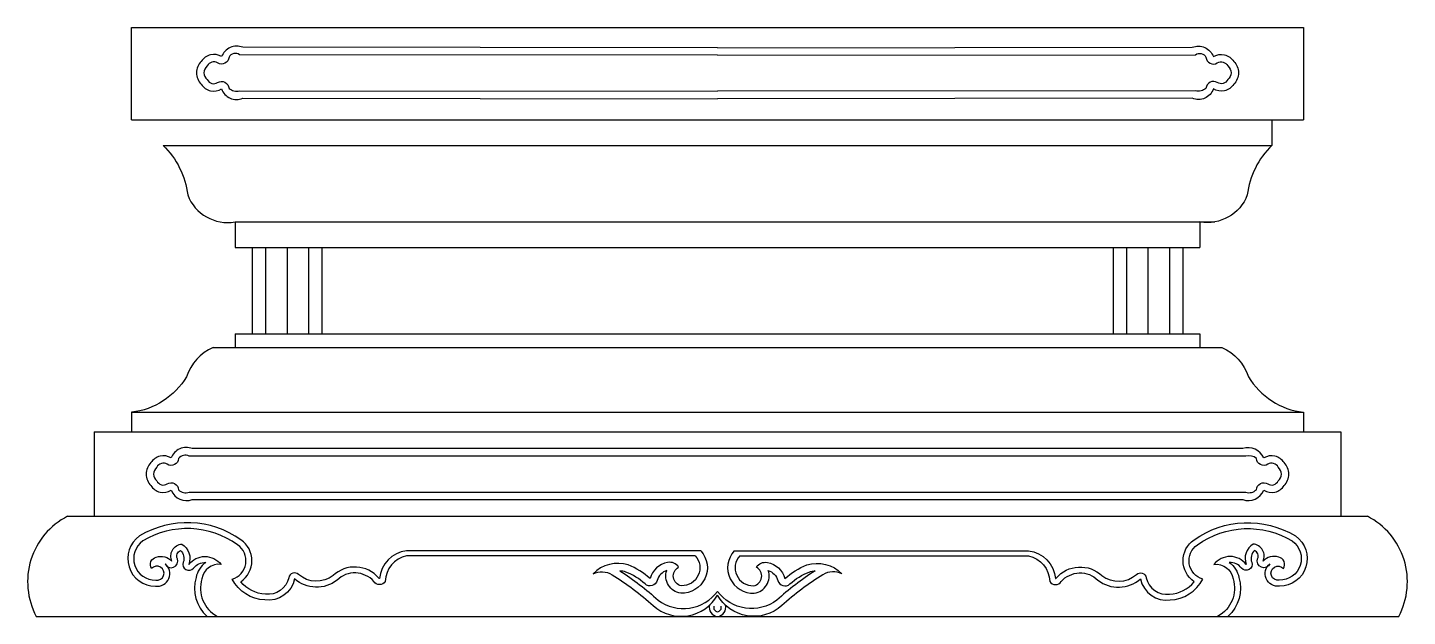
# Model space of a CAD drawing. Extents: x 1449 to 2378, y 292 to 687.
import ezdxf

# ---------------------------------------------------------------- set-up
doc = ezdxf.new("R2010")
doc.units = 0
doc.header["$LTSCALE"] = 100
doc.header["$MEASUREMENT"] = 0
for name, color, linetype in [('3', 3, 'CONTINUOUS'), ('4', 4, 'CONTINUOUS'), ('7', 7, 'CONTINUOUS')]:
    doc.layers.add(name, color=color, linetype=linetype)

msp = doc.modelspace()

# ---------------------------------------------------------------- linework, layer by layer
at = {"layer": '3'}
for p, q in [((1902.29, 335.68), (1704.33, 335.68)), ((1924.73, 335.68), (2122.69, 335.68))]:
    msp.add_line(p, q, dxfattribs=at)
for points in [[(1913.51, 668.81), (1591.98, 669.13, 0.452146), (1584.92, 667.46, -0.565275), (1577.27, 663.6, 0.447445), (1570.26, 661.58, 0.207542), (1568.04, 656.99, 0.207542), (1570.26, 652.4, 0.447445), (1577.27, 650.38, -0.565275), (1584.92, 646.52, 0.256629), (1591.98, 644.85), (1913.51, 644.53)], [(1913.51, 668.81), (2235.03, 669.13, -0.452146), (2242.1, 667.46, 0.565275), (2249.74, 663.6, -0.447445), (2256.75, 661.58, -0.207542), (2258.97, 656.99, -0.207542), (2256.75, 652.4, -0.447445), (2249.74, 650.38, 0.565275), (2242.1, 646.52, -0.256629), (2235.03, 644.85), (1913.51, 644.53)], [(1704.33, 335.68, 0.354412), (1686.13, 316.92, -0.328788), (1685.65, 317.31, 0.431717), (1654.97, 318.93, -0.356091), (1631.66, 319.76, 0.572605), (1625.11, 317.58, -0.393744), (1609.35, 306.55, -0.216516), (1592.87, 314.89, 0.526033), (1592.96, 343.02, 0.299686), (1524.74, 345.61, 0.737956), (1535.41, 311.89, 0.764681), (1541.88, 326.94, 0.694939)], [(2122.69, 335.68, -0.354412), (2140.89, 316.92, 0.328788), (2141.37, 317.31, -0.431717), (2172.04, 318.93, 0.356091), (2195.35, 319.76, -0.572605), (2201.9, 317.58, 0.393744), (2217.67, 306.55, 0.216516), (2234.14, 314.89, -0.526033), (2234.06, 343.02, -0.299686), (2302.27, 345.61, -0.737956), (2291.6, 311.89, -0.764681), (2285.14, 326.94, -0.694939)], [(1541.88, 326.94), (1541.88, 326.94, 0.964102), (1550.16, 330.28, -0.421609), (1552.29, 335.88, -0.298875), (1554.13, 327.93, 0.855692), (1561.03, 324.07, -0.24549), (1569.27, 327.79, 0.198458), (1562.75, 317.67, 0.290106), (1570.13, 291.55, 0.290106)], [(1902.29, 335.68, -0.666097), (1888.74, 307.14, -0.470368), (1879.43, 322.48, -0.470368)], [(1924.73, 335.68, 0.666097), (1938.28, 307.14, 0.470368), (1947.59, 322.48, 0.470368)], [(2285.14, 326.94), (2285.14, 326.94, -0.964102), (2276.86, 330.28, 0.421609), (2274.72, 335.88, 0.298875), (2272.89, 327.93, -0.855692), (2265.99, 324.07, 0.24549), (2257.75, 327.79, -0.198458), (2264.27, 317.67, -0.290106), (2256.89, 291.55, -0.290106)], [(1879.43, 322.48, 0.247766), (1872.95, 315.66, -0.558747), (1864.76, 313.33, 0.092836), (1851.81, 321.39, 0.053767), (1847.91, 322.12, -0.040434), (1873.59, 302.48, 0.415389), (1913.51, 308.37)], [(1947.59, 322.48, -0.247766), (1954.07, 315.66, 0.558747), (1962.26, 313.33, -0.092836), (1975.21, 321.39, -0.053767), (1979.11, 322.12, 0.040434), (1953.43, 302.48, -0.415389), (1913.51, 308.37)], [(1911.02, 298.37, 0.433061), (1913.51, 294.58, 0.433061), (1916, 298.37, 0.433061)]]:
    msp.add_lwpolyline(points, format="xyb", dxfattribs=at)
msp.add_lwpolyline([(1558.06, 399.35, 0.339955), (1550.99, 397.68, -0.565275), (1543.35, 393.81, 0.447445), (1536.34, 391.79, 0.207542), (1534.12, 387.2, 0.207542), (1536.34, 382.61, 0.447445), (1543.35, 380.6, -0.565275), (1550.99, 376.73, 0.303985), (1558.06, 375.06), (2268.96, 375.06, 0.284694), (2276.02, 376.73, -0.565275), (2283.67, 380.6, 0.447445), (2290.68, 382.61, 0.207542), (2292.9, 387.2, 0.207542), (2290.68, 391.79, 0.447445), (2283.67, 393.81, -0.565275), (2276.02, 397.68, 0.236972), (2268.96, 399.35)], format="xyb", close=True, dxfattribs=at)
at = {"layer": '4'}
for p, q in [((1519.29, 687.35), (2307.72, 687.35)), ((1519.29, 625.34), (1519.29, 687.35)), ((2307.72, 687.35), (2307.72, 625.34)), ((1519.29, 625.34), (2307.72, 625.34)), ((2286.45, 625.34), (2286.45, 608.19)), ((1540.56, 608.19), (2286.45, 608.19)), ((1588.99, 556.74), (2247.99, 556.74)), ((1588.99, 556.74), (1588.99, 539.59)), ((2238.02, 556.74), (2238.02, 539.59)), ((1588.99, 539.59), (2238.02, 539.59)), ((1600.57, 539.59), (1600.57, 481.54)), ((2226.44, 539.59), (2226.44, 481.54)), ((1588.99, 481.54), (2238.02, 481.54)), ((1588.99, 481.54), (1588.99, 472.3)), ((2238.02, 481.54), (2238.02, 472.3)), ((1574.25, 472.3), (2252.76, 472.3)), ((1519.29, 428.76), (2307.72, 428.76)), ((1519.29, 428.76), (1519.29, 415.57)), ((2307.72, 428.76), (2307.72, 415.57)), ((1494.24, 415.57), (2332.78, 415.57)), ((1494.24, 415.57), (1494.24, 358.84)), ((2332.78, 415.57), (2332.78, 358.84)), ((1476.34, 358.84), (2350.68, 358.84)), ((1455.28, 291.55), (2371.73, 291.55))]:
    msp.add_line(p, q, dxfattribs=at)
for points in [[(1540.56, 608.19, -0.171453), (1557.11, 574.89, 0.360444), (1588.99, 556.74, 0.360444)], [(2286.45, 608.19, 0.171453), (2269.9, 574.89, -0.360444), (2238.02, 556.74, -0.360444)], [(1574.25, 472.3, 0.214103), (1556.31, 452.66, -0.233081), (1519.29, 428.76)], [(2252.76, 472.3, -0.214103), (2270.71, 452.66, 0.233081), (2307.72, 428.76)], [(1908.1, 299.07, 0.458463), (1913.51, 291.55, 0.458463), (1918.92, 299.07)]]:
    msp.add_lwpolyline(points, format="xyb", dxfattribs=at)
for centre, start, end in [((1498.75, 314.89), 117.01587, 208.22962), ((2328.27, 314.89), 331.77038, 62.98413)]:
    msp.add_arc(centre, 49.33, start, end, dxfattribs=at)
at = {"layer": '7'}
for p, q in [((1609.43, 539.59), (1609.43, 481.54)), ((1623.92, 539.59), (1623.92, 481.54)), ((1638.4, 539.59), (1638.4, 481.54)), ((1647.26, 539.59), (1647.26, 481.54)), ((2179.76, 539.59), (2179.76, 481.54)), ((2188.61, 539.59), (2188.61, 481.54)), ((2203.1, 539.59), (2203.1, 481.54)), ((2217.59, 539.59), (2217.59, 481.54)), ((1898.57, 332.33), (1704.33, 332.33)), ((1928.45, 332.33), (2122.69, 332.33))]:
    msp.add_line(p, q, dxfattribs=at)
for points in [[(1913.51, 673.81), (1594.12, 674.13, 0.417612), (1579.93, 667.83, 0.41551), (1566.27, 664.68, 0.189441), (1563.04, 656.99, 0.189441), (1566.27, 649.3, 0.41551), (1579.93, 646.15, 0.431302), (1594.12, 639.85), (1913.51, 639.53)], [(1913.51, 673.81), (2232.9, 674.13, -0.417612), (2247.08, 667.83, -0.41551), (2260.75, 664.68, -0.189441), (2263.97, 656.99, -0.189441), (2260.75, 649.3, -0.41551), (2247.08, 646.15, -0.431302), (2232.9, 639.85), (1913.51, 639.53)], [(1704.33, 332.33, 0.338764), (1689.99, 315.04, -0.554994), (1682.32, 315.04, 0.427874), (1657.59, 315.9, -0.359232), (1629.03, 316.75, -0.390556), (1608.99, 302.57, -0.263947), (1587.05, 316.48, 0.627925), (1590.66, 339.75, 0.299233), (1526.93, 342.26, 0.742171), (1535.66, 315.9, 1.707949), (1532.86, 323.7, -0.529181), (1535.95, 331.43, -0.281123), (1546.53, 328.6, -0.519387), (1553.24, 340.19, -0.354969), (1557.88, 326.54, -0.486686), (1579.55, 326.54, 0.39886), (1566.65, 316.75, 0.360663), (1577.08, 291.55)], [(2122.69, 332.33, -0.338764), (2137.03, 315.04, 0.554994), (2144.7, 315.04, -0.427874), (2169.43, 315.9, 0.359232), (2197.99, 316.75, 0.390556), (2218.03, 302.57, 0.263947), (2239.96, 316.48, -0.627925), (2236.36, 339.75, -0.299233), (2300.09, 342.26, -0.742171), (2291.36, 315.9, -1.707949), (2294.16, 323.7, 0.529181), (2291.06, 331.43, 0.281123), (2280.49, 328.6, 0.519387), (2273.78, 340.19, 0.354969), (2269.14, 326.54, 0.486686), (2247.47, 326.54, -0.39886), (2260.37, 316.75, -0.360663), (2249.94, 291.55)], [(1898.57, 332.33, -0.658414), (1889.23, 312.13, -0.714509), (1887.37, 324.56, 0.313662), (1879.95, 327.76, 0.286697), (1868.13, 317.02, 0.093885), (1853.44, 326.12, 0.279603), (1829.79, 320.21, -0.251866), (1842.55, 319.59, -0.044472), (1870.25, 298.76, 0.478888), (1913.51, 305.91)], [(1928.45, 332.33, 0.658414), (1937.78, 312.13, 0.714509), (1939.65, 324.56, -0.313662), (1947.07, 327.76, -0.286697), (1958.88, 317.02, -0.093885), (1973.57, 326.12, -0.279603), (1997.23, 320.21, 0.251866), (1984.47, 319.59, 0.044472), (1956.77, 298.76, -0.478888), (1913.51, 305.91)]]:
    msp.add_lwpolyline(points, format="xyb", dxfattribs=at)
msp.add_lwpolyline([(1560.2, 404.35, 0.427283), (1546.01, 398.05, 0.41551), (1532.35, 394.9, 0.189441), (1529.12, 387.2, 0.189441), (1532.35, 379.51, 0.41551), (1546.01, 376.36, 0.411736), (1560.2, 370.06), (2266.82, 370.06, 0.403415), (2281.01, 376.36, 0.41551), (2294.67, 379.51, 0.189441), (2297.9, 387.2, 0.189441), (2294.67, 394.9, 0.41551), (2281.01, 398.05, 0.382887), (2266.82, 404.35)], format="xyb", close=True, dxfattribs=at)

doc.saveas('drawing.dxf')
